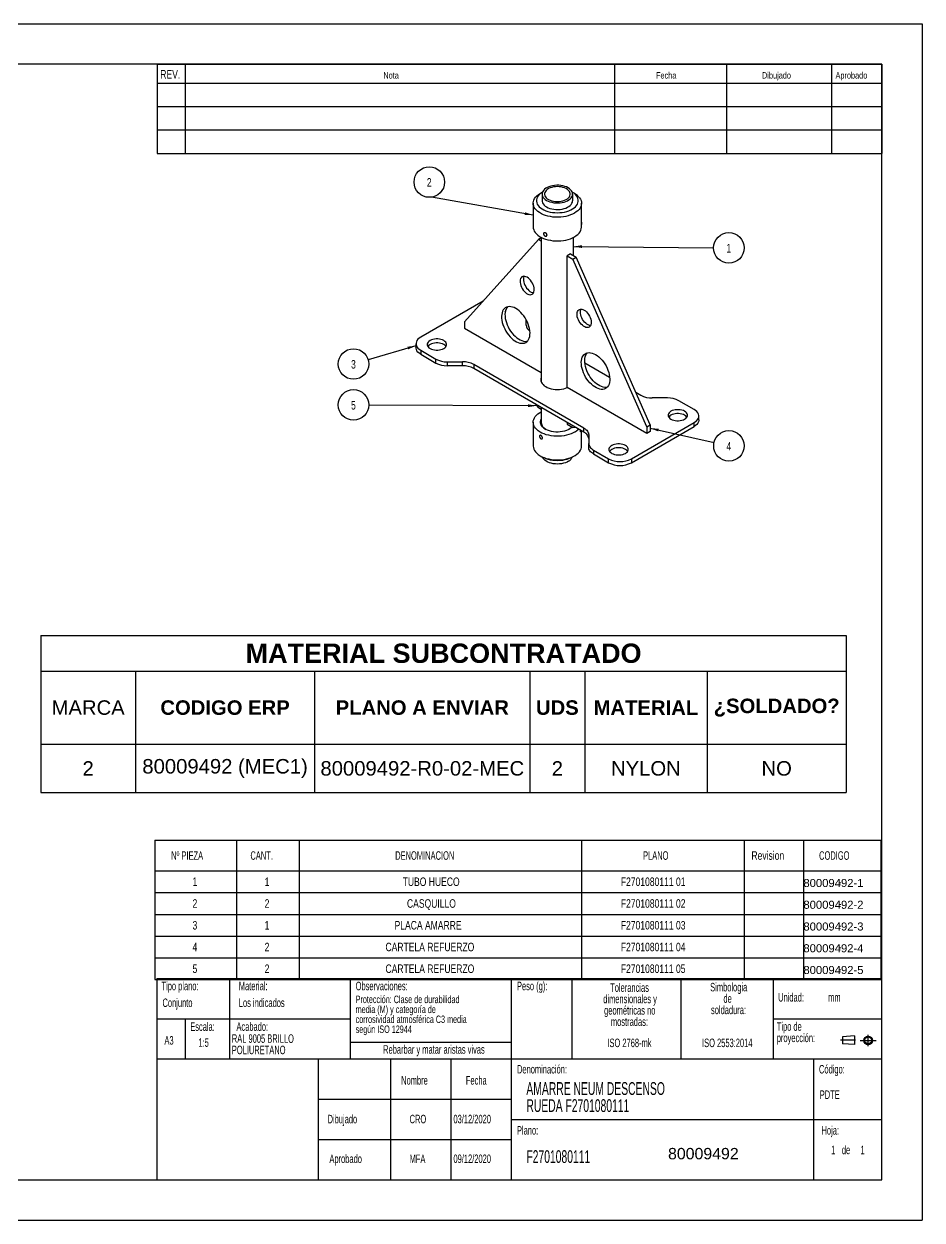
# Model space of a CAD drawing. Extents: x 0 to 420, y 0 to 297.
# Drawn here: x 197 to 420, y 0 to 297 of the extents above; entities that cross this region are included whole.
import ezdxf

# ---------------------------------------------------------------- set-up
doc = ezdxf.new("R2010")
doc.units = 0
doc.linetypes.add('SLD-CENTRADA-TRAZOS-LARGOS', pattern=[19.05, 15.24, -1.27, 1.27, -1.27])
doc.linetypes.add('SLD-CONTINUA', pattern=[0])
doc.layers.get('0').update_dxf_attribs({"linetype": 'CONTINUOUS'})
doc.layers.add('FORMATO', color=7, linetype='SLD-CONTINUA')
doc.layers.add('SLD-0', color=179, linetype='SLD-CONTINUA')
doc.styles.add('SLDTEXTSTYLE0', font='TXT', dxfattribs={"width": 0.605})
doc.styles.add('SLDTEXTSTYLE1', font='TXT', dxfattribs={"width": 0.75})
doc.styles.get("Standard").update_dxf_attribs({"font": 'arial.ttf'})
doc.dimstyles.new('SLDDIMSTYLE1', dxfattribs={"dimtxt": 0.18, "dimasz": 2.116667, "dimexe": 0, "dimexo": 0.0625, "dimgap": 0, "dimtad": 0, "dimtih": 1, "dimtoh": 1, "dimdec": 0, "dimrnd": 1e-09, "dimzin": 0, "dimdsep": 46, "dimtxsty": 'Standard', "dimsah": 1, "dimcen": 0.09, "dimadec": 0, "dimazin": 0, "dimtfac": 2.116667, "dimtdec": 0, "dimtofl": 0, "dimtmove": 0, "dimatfit": 3, "dimfxl": 1, "dimtolj": 1, "dimtzin": 0, "dimarcsym": 0})

# ---------------------------------------------------------------- blocks, each defined once
blk = doc.blocks.new('BLOQUE3')
at = {"color": 7, "linetype": 'SLD-CENTRADA-TRAZOS-LARGOS'}
for p, q in [((400.52, 128.85), (400.52, 131.19)), ((397.92, 130.06), (394.8, 130.06)), ((398.88, 130.02), (402.16, 130.02))]:
    blk.add_line(p, q, dxfattribs=at)
at = {"color": 7, "linetype": 'SLD-CONTINUA'}
for p, q in [((397.68, 130.95), (395.23, 130.77)), ((395.23, 130.77), (395.23, 129.34)), ((397.68, 129.16), (395.23, 129.34)), ((397.68, 130.95), (397.68, 129.16))]:
    blk.add_line(p, q, dxfattribs=at)
for radius in [0.892, 0.713]:
    blk.add_circle((400.52, 130.02), radius, dxfattribs=at)
blk = doc.blocks.new('SW_NOTE_0')
at = {"layer": 'SLD-0', "color": 0, "attachment_point": 2, "style": 'SLDTEXTSTYLE0'}
for s, insert, char_height in [('dimensionales y', (7.54, -0.09), 2.1167), ('Tolerancias', (7.41, 2.73), 2.1167), ('geométricas no', (7.46, -2.92), 2.1167), ('mostradas:', (7.38, -5.74), 2.117)]:
    blk.add_mtext(s, dxfattribs=dict(at, insert=insert, char_height=char_height))
blk = doc.blocks.new('SW_NOTE_0_1')
at = {"layer": 'SLD-0', "color": 0, "attachment_point": 1, "style": 'SLDTEXTSTYLE0'}
for s, insert, char_height in [('Tipo de', (0, 2.73), 2.117), ('proyección:', (0, -0.09), 2.1167)]:
    blk.add_mtext(s, dxfattribs=dict(at, insert=insert, char_height=char_height))
blk = doc.blocks.new('SW_NOTE_0_2')
at = {"layer": 'SLD-0', "color": 0, "char_height": 2.117, "attachment_point": 2, "style": 'SLDTEXTSTYLE0'}
for s, insert in [('Simbologia', (7.11, 2.73)), ('de', (6.84, -0.09)), ('soldadura:', (7.06, -2.92))]:
    blk.add_mtext(s, dxfattribs=dict(at, insert=insert))
blk = doc.blocks.new('SW_NOTE_0_4')
at = {"layer": 'SLD-0', "color": 0, "char_height": 2.1167, "attachment_point": 1, "style": 'SLDTEXTSTYLE0'}
for s, insert in [('RAL 9005 BRILLO', (0, 2.73)), ('POLIURETANO', (0, -0.09))]:
    blk.add_mtext(s, dxfattribs=dict(at, insert=insert))
blk = doc.blocks.new('SW_NOTE_0_5')
at = {"layer": 'SLD-0', "color": 0, "char_height": 1.8521, "attachment_point": 1, "style": 'SLDTEXTSTYLE0'}
for s, insert in [('media (M) y categoría de', (0, -0.08)), ('Protección: Clase de durabilidad', (0, 2.39)), ('corrosividad atmosférica C3 media', (0, -2.55)), ('según ISO 12944', (0, -5.02))]:
    blk.add_mtext(s, dxfattribs=dict(at, insert=insert))
blk = doc.blocks.new('SW_NOTE_0_6')
at = {"layer": 'SLD-0', "color": 0, "char_height": 3.175, "attachment_point": 1, "style": 'SLDTEXTSTYLE0'}
for s, insert in [('AMARRE NEUM DESCENSO', (0, 4.09)), ('RUEDA F2701080111', (0, -0.14))]:
    blk.add_mtext(s, dxfattribs=dict(at, insert=insert))
blk = doc.blocks.new('SW_TABLEANNOTATION_0')
at = {"layer": 'FORMATO', "color": 0}
for p, q in [((0, 0), (0, -7.62)), ((0, 0), (20.25, 0)), ((20.25, 0), (20.25, -7.62)), ((20.25, 0), (35.8, 0)), ((35.8, 0), (35.8, -7.62)), ((35.8, 0), (105.96, 0)), ((105.96, 0), (105.96, -7.62)), ((105.96, 0), (146.35, 0)), ((146.35, 0), (146.35, -7.62)), ((146.35, 0), (161.04, 0)), ((161.04, 0), (161.04, -7.62)), ((161.04, 0), (180.27, 0)), ((180.27, 0), (180.27, -7.62)), ((0, -7.62), (20.25, -7.62)), ((0, -7.62), (0, -13.02)), ((20.25, -7.62), (35.8, -7.62)), ((20.25, -7.62), (20.25, -13.02)), ((35.8, -7.62), (105.96, -7.62)), ((35.8, -7.62), (35.8, -13.02)), ((105.96, -7.62), (146.35, -7.62)), ((105.96, -7.62), (105.96, -13.02)), ((146.35, -7.62), (161.04, -7.62)), ((146.35, -7.62), (146.35, -13.02)), ((161.04, -7.62), (180.27, -7.62)), ((161.04, -7.62), (161.04, -13.02)), ((180.27, -7.62), (180.27, -13.02)), ((0, -13.02), (0, -18.42)), ((0, -13.02), (20.25, -13.02)), ((20.25, -13.02), (20.25, -18.42)), ((20.25, -13.02), (35.8, -13.02)), ((35.8, -13.02), (35.8, -18.42)), ((35.8, -13.02), (105.96, -13.02)), ((105.96, -13.02), (105.96, -18.42)), ((105.96, -13.02), (146.35, -13.02)), ((146.35, -13.02), (146.35, -18.42)), ((146.35, -13.02), (161.04, -13.02)), ((161.04, -13.02), (161.04, -18.42)), ((161.04, -13.02), (180.27, -13.02)), ((180.27, -13.02), (180.27, -18.42)), ((0, -18.42), (0, -23.82)), ((0, -18.42), (20.25, -18.42)), ((20.25, -18.42), (20.25, -23.82)), ((20.25, -18.42), (35.8, -18.42)), ((35.8, -18.42), (35.8, -23.82)), ((35.8, -18.42), (105.96, -18.42)), ((105.96, -18.42), (105.96, -23.82)), ((105.96, -18.42), (146.35, -18.42)), ((146.35, -18.42), (146.35, -23.82)), ((146.35, -18.42), (161.04, -18.42)), ((161.04, -18.42), (161.04, -23.82)), ((161.04, -18.42), (180.27, -18.42)), ((180.27, -18.42), (180.27, -23.82)), ((0, -23.82), (0, -29.22)), ((0, -23.82), (20.25, -23.82)), ((20.25, -23.82), (20.25, -29.22)), ((20.25, -23.82), (35.8, -23.82)), ((35.8, -23.82), (35.8, -29.22)), ((35.8, -23.82), (105.96, -23.82)), ((105.96, -23.82), (105.96, -29.22)), ((105.96, -23.82), (146.35, -23.82)), ((146.35, -23.82), (146.35, -29.22)), ((146.35, -23.82), (161.04, -23.82)), ((161.04, -23.82), (161.04, -29.22)), ((161.04, -23.82), (180.27, -23.82)), ((180.27, -23.82), (180.27, -29.22)), ((0, -29.22), (0, -34.62)), ((0, -29.22), (20.25, -29.22)), ((20.25, -29.22), (20.25, -34.62)), ((20.25, -29.22), (35.8, -29.22)), ((35.8, -29.22), (35.8, -34.62)), ((35.8, -29.22), (105.96, -29.22)), ((105.96, -29.22), (105.96, -34.62)), ((105.96, -29.22), (146.35, -29.22)), ((146.35, -29.22), (146.35, -34.62)), ((146.35, -29.22), (161.04, -29.22)), ((161.04, -29.22), (161.04, -34.62)), ((161.04, -29.22), (180.27, -29.22)), ((180.27, -29.22), (180.27, -34.62)), ((0, -34.62), (20.25, -34.62)), ((20.25, -34.62), (35.8, -34.62)), ((35.8, -34.62), (105.96, -34.62)), ((105.96, -34.62), (146.35, -34.62)), ((146.35, -34.62), (161.04, -34.62)), ((161.04, -34.62), (180.27, -34.62))]:
    blk.add_line(p, q, dxfattribs=at)
at = {"layer": 'FORMATO', "color": 0, "attachment_point": 1}
for s, insert, char_height, style in [('Nº PIEZA', (4.05, -2.74), 2.117, 'SLDTEXTSTYLE0'), ('CANT.', (23.72, -2.74), 2.117, 'SLDTEXTSTYLE0'), ('DENOMINACION', (59.67, -2.74), 2.1167, 'SLDTEXTSTYLE0'), ('PLANO', (121.22, -2.74), 2.117, 'SLDTEXTSTYLE0'), ('Revision', (148.13, -2.74), 2.117, 'SLDTEXTSTYLE1'), ('CODIGO', (164.93, -2.74), 2.117, 'SLDTEXTSTYLE0'), ('1', (9.34, -9.25), 2.12, 'SLDTEXTSTYLE1'), ('1', (27.25, -9.25), 2.12, 'SLDTEXTSTYLE1'), ('TUBO HUECO', (61.52, -9.25), 2.117, 'SLDTEXTSTYLE1'), ('F2701080111 01', (115.7, -9.25), 2.1167, 'SLDTEXTSTYLE1'), ('-', (169.8, -9.25), 2.12, 'SLDTEXTSTYLE1'), ('2', (9.34, -14.65), 2.12, 'SLDTEXTSTYLE1'), ('2', (27.25, -14.65), 2.12, 'SLDTEXTSTYLE1'), ('CASQUILLO', (62.59, -14.65), 2.117, 'SLDTEXTSTYLE1'), ('F2701080111 02', (115.7, -14.65), 2.1167, 'SLDTEXTSTYLE1'), ('-', (169.8, -14.65), 2.12, 'SLDTEXTSTYLE1'), ('3', (9.34, -20.05), 2.12, 'SLDTEXTSTYLE1'), ('1', (27.25, -20.05), 2.12, 'SLDTEXTSTYLE1'), ('PLACA AMARRE', (59.52, -20.05), 2.1167, 'SLDTEXTSTYLE1'), ('F2701080111 03', (115.7, -20.05), 2.1167, 'SLDTEXTSTYLE1'), ('-', (169.8, -20.05), 2.12, 'SLDTEXTSTYLE1'), ('4', (9.34, -25.45), 2.12, 'SLDTEXTSTYLE1'), ('2', (27.25, -25.45), 2.12, 'SLDTEXTSTYLE1'), ('CARTELA REFUERZO', (57.26, -25.45), 2.1167, 'SLDTEXTSTYLE1'), ('F2701080111 04', (115.7, -25.45), 2.1167, 'SLDTEXTSTYLE1'), ('-', (169.8, -25.45), 2.12, 'SLDTEXTSTYLE1'), ('5', (9.34, -30.85), 2.12, 'SLDTEXTSTYLE1'), ('2', (27.25, -30.85), 2.12, 'SLDTEXTSTYLE1'), ('CARTELA REFUERZO', (57.26, -30.85), 2.1167, 'SLDTEXTSTYLE1'), ('F2701080111 05', (115.7, -30.85), 2.1167, 'SLDTEXTSTYLE1'), ('-', (169.8, -30.85), 2.12, 'SLDTEXTSTYLE1')]:
    blk.add_mtext(s, dxfattribs=dict(at, insert=insert, char_height=char_height, style=style))
blk = doc.blocks.new('SW_NOTE_0_7')
at = {"layer": 'FORMATO', "color": 0}
blk.add_circle((-0.57, 3.75), 3.79, dxfattribs=at)
at = {"layer": 'FORMATO', "color": 0, "insert": (-0.59, 4.73), "char_height": 2.12, "attachment_point": 2, "style": 'SLDTEXTSTYLE1'}
blk.add_mtext('2', dxfattribs=at)
blk = doc.blocks.new('SW_NOTE_0_8')
at = {"layer": 'FORMATO', "color": 0}
blk.add_circle((3.79, -0.03), 3.79, dxfattribs=at)
at = {"layer": 'FORMATO', "color": 0, "insert": (3.77, 0.95), "char_height": 2.12, "attachment_point": 2, "style": 'SLDTEXTSTYLE1'}
blk.add_mtext('1', dxfattribs=at)
blk = doc.blocks.new('SW_NOTE_0_9')
at = {"layer": 'FORMATO', "color": 0}
blk.add_circle((3.7, -0.83), 3.79, dxfattribs=at)
at = {"layer": 'FORMATO', "color": 0, "insert": (3.68, 0.15), "char_height": 2.12, "attachment_point": 2, "style": 'SLDTEXTSTYLE1'}
blk.add_mtext('4', dxfattribs=at)
blk = doc.blocks.new('SW_NOTE_0_10')
at = {"layer": 'FORMATO', "color": 0}
blk.add_circle((-3.79, 0.02), 3.79, dxfattribs=at)
at = {"layer": 'FORMATO', "color": 0, "insert": (-3.81, 1), "char_height": 2.12, "attachment_point": 2, "style": 'SLDTEXTSTYLE1'}
blk.add_mtext('5', dxfattribs=at)
blk = doc.blocks.new('SW_NOTE_0_11')
at = {"layer": 'FORMATO', "color": 0}
blk.add_circle((-3.64, -1.07), 3.79, dxfattribs=at)
at = {"layer": 'FORMATO', "color": 0, "insert": (-3.66, -0.09), "char_height": 2.12, "attachment_point": 2, "style": 'SLDTEXTSTYLE1'}
blk.add_mtext('3', dxfattribs=at)
blk = doc.blocks.new('*T42')
at = {"color": 0, "linetype": 'ByBlock', "lineweight": -2, "transparency": 16777216}
for p, q in [((0, 0), (200.01, 0)), ((0, 0), (0, -38.98)), ((200.01, 0), (200.01, -38.98)), ((0, -8.8), (200.01, -8.8)), ((23.5, -8.8), (23.5, -38.98)), ((67.99, -8.8), (67.99, -38.98)), ((121.47, -8.8), (121.47, -38.98)), ((135.05, -8.8), (135.05, -38.98)), ((165.45, -8.8), (165.45, -38.98)), ((0, -26.98), (200.01, -26.98)), ((0, -38.98), (200.01, -38.98))]:
    blk.add_line(p, q, dxfattribs=at)
at = {"color": 0, "transparency": 16777216, "attachment_point": 5}
for s, insert, char_height, width in [('{\\fArial|b1|i0|c0|p34;MATERIAL SUBCONTRATADO}', (100.01, -4.4), 4.8, 197.6112), ('MARCA', (11.75, -17.89), 3.6, 21.102), ('{\\fArial|b1|i0|c0|p34;CODIGO ERP}', (45.75, -17.89), 3.6, 42.0924), ('{\\fArial|b1|i0|c0|p34;PLANO A ENVIAR}', (94.73, -17.89), 3.6, 51.0757), ('{\\fArial|b1|i0|c0|p34;UDS}', (128.26, -17.89), 3.6, 11.1776), ('{\\fArial|b1|i0|c0|p34;MATERIAL}', (150.25, -17.89), 3.6, 28.0029), ('{\\fArial|b1|i0|c0|p34;¿SOLDADO?}', (182.73, -17.89), 3.6, 32.1606), ('2', (11.75, -32.98), 3.6, 21.102), ('80009492 (MEC1)', (45.75, -32.98), 3.6, 42.0924), ('80009492-R0-02-MEC', (94.73, -32.98), 3.6, 51.0757), ('2', (128.26, -32.98), 3.6, 11.1776), ('NYLON', (150.25, -32.98), 3.6, 28.0029), ('NO', (182.73, -32.98), 3.6, 32.1606)]:
    blk.add_mtext(s, dxfattribs=dict(at, insert=insert, char_height=char_height, width=width))

msp = doc.modelspace()

# ---------------------------------------------------------------- linework, layer by layer
at = {"color": 7, "linetype": 'SLD-CONTINUA'}
for p, q in [((0, 297), (420, 297)), ((420, 297), (420, 0)), ((410, 287), (20, 287)), ((410, 10), (410, 287)), ((323.433, 252.465), (323.433, 246.586)), ((325.721, 255.221), (325.189, 254.914)), ((325.633, 254.751), (325.633, 253.118)), ((333.676, 254.914), (333.145, 255.221)), ((333.233, 253.118), (333.233, 254.751)), ((335.433, 248.137), (335.433, 252.465)), ((335.433, 246.586), (335.433, 247.322)), ((325.433, 243.868), (324.766, 243.483)), ((325.433, 244.004), (325.433, 208.097)), ((333.433, 239.459), (333.433, 244.004)), ((306.381, 223.068), (324.766, 243.483)), ((325.433, 243.098), (324.766, 243.483)), ((332.685, 239.891), (331.837, 239.401)), ((331.837, 206.739), (331.837, 239.401)), ((331.837, 239.401), (333.251, 238.584)), ((332.685, 239.891), (334.1, 239.074)), ((333.251, 238.584), (334.1, 239.074)), ((351.636, 196.943), (333.251, 238.584)), ((352.484, 197.432), (334.1, 239.074)), ((310.974, 228.168), (295.492, 219.23)), ((306.381, 223.068), (306.381, 221.434)), ((321.655, 222.228), (321.655, 223.616)), ((306.381, 221.434), (325.433, 210.436)), ((294.32, 217.597), (294.32, 216.618)), ((295.492, 215.965), (299.27, 213.783)), ((295.492, 215.965), (295.492, 214.985)), ((295.492, 214.985), (299.27, 212.804)), ((299.27, 212.804), (299.27, 213.783)), ((302.098, 213.107), (305.856, 213.107)), ((302.098, 213.107), (302.098, 212.127)), ((305.856, 212.127), (302.098, 212.127)), ((305.856, 212.127), (305.856, 213.107)), ((336.039, 196.639), (308.684, 212.431)), ((308.684, 212.431), (308.684, 211.451)), ((336.039, 195.659), (308.684, 211.451)), ((336.247, 212.847), (342.418, 209.285)), ((325.433, 208.157), (325.422, 208.127)), ((351.636, 195.309), (331.837, 206.739)), ((348.905, 205.54), (350.182, 204.803)), ((323.809, 202.72), (324.766, 201.676)), ((356.767, 204.127), (353.01, 204.127)), ((363.374, 201.269), (359.596, 203.45)), ((325.433, 201.291), (324.766, 201.676)), ((325.433, 201.782), (325.433, 197.92)), ((364.545, 198.657), (364.545, 199.636)), ((323.433, 198.084), (323.433, 192.204)), ((331.837, 198.085), (331.837, 197.594)), ((331.837, 197.594), (333.251, 196.777)), ((332.331, 196.328), (332.367, 196.351)), ((334.208, 196.716), (333.251, 196.777)), ((336.039, 195.659), (336.039, 196.639)), ((347.818, 189.023), (363.374, 198.004)), ((347.818, 188.043), (363.374, 197.024)), ((351.636, 196.943), (352.484, 197.432)), ((351.636, 196.943), (351.636, 195.309)), ((352.484, 197.432), (352.484, 195.799)), ((363.374, 197.024), (363.374, 198.004)), ((335.433, 192.204), (335.433, 196.009)), ((337.211, 195.006), (337.211, 192.837)), ((352.484, 195.799), (351.636, 195.309)), ((337.211, 191.857), (337.211, 192.837)), ((338.383, 191.204), (342.161, 189.023)), ((338.383, 191.204), (338.383, 190.224)), ((338.383, 190.224), (342.161, 188.043)), ((325.189, 189.756), (325.755, 189.429)), ((333.11, 189.429), (333.676, 189.756)), ((342.161, 188.043), (342.161, 189.023)), ((347.818, 189.023), (347.818, 188.043)), ((230, 60), (410, 60)), ((230, 60), (230, 10)), ((20, 10), (410, 10)), ((7.531, 0), (420, 0))]:
    msp.add_line(p, q, dxfattribs=at)
at = {"color": 7, "linetype": 'SLD-CONTINUA', "flags": 128}
for points in [[(332.729, 255.843), (332.441, 256.092), (332.097, 256.316), (331.703, 256.511), (331.267, 256.673), (330.796, 256.799), (330.301, 256.887), (329.789, 256.935), (329.27, 256.943), (328.755, 256.91), (328.252, 256.837), (327.771, 256.724), (327.321, 256.575), (326.911, 256.392), (326.547, 256.179), (326.237, 255.939), (325.987, 255.676), (325.801, 255.397), (325.683, 255.105), (325.634, 254.807), (325.656, 254.508), (325.749, 254.214), (325.91, 253.929), (326.137, 253.66), (326.425, 253.411), (326.769, 253.187), (327.163, 252.992), (327.599, 252.83), (328.069, 252.704), (328.565, 252.616), (329.077, 252.567), (329.595, 252.56), (330.111, 252.593), (330.614, 252.666), (331.094, 252.779), (331.544, 252.928), (331.955, 253.111), (332.318, 253.324), (332.628, 253.564), (332.878, 253.826), (333.065, 254.106), (333.183, 254.397), (333.232, 254.695), (333.209, 254.995), (333.117, 255.289), (332.956, 255.574), (332.729, 255.843)], [(332.208, 255.671), (331.94, 255.899), (331.616, 256.102), (331.243, 256.275), (330.829, 256.414), (330.384, 256.515), (329.918, 256.577), (329.442, 256.599), (328.965, 256.579), (328.498, 256.518), (328.052, 256.418), (327.637, 256.281), (327.263, 256.109), (326.936, 255.907), (326.666, 255.679), (326.457, 255.431), (326.315, 255.167), (326.242, 254.895), (326.241, 254.618), (326.311, 254.345), (326.451, 254.081), (326.657, 253.832), (326.925, 253.604), (327.25, 253.401), (327.623, 253.228), (328.036, 253.089), (328.481, 252.988), (328.947, 252.926), (329.424, 252.904), (329.901, 252.924), (330.368, 252.985), (330.813, 253.085), (331.228, 253.222), (331.603, 253.394), (331.929, 253.596), (332.2, 253.823), (332.408, 254.072), (332.551, 254.335), (332.623, 254.608), (332.624, 254.884), (332.555, 255.158), (332.415, 255.422), (332.208, 255.671)], [(334.637, 254.189), (334.929, 253.854), (335.157, 253.503), (335.318, 253.139), (335.41, 252.768), (335.431, 252.393), (335.383, 252.019), (335.264, 251.65), (335.078, 251.291), (334.825, 250.946), (334.508, 250.618), (334.133, 250.312), (333.702, 250.031), (333.221, 249.779), (332.696, 249.558), (332.132, 249.372), (331.537, 249.221), (330.917, 249.109), (330.28, 249.036), (329.633, 249.003), (328.983, 249.011), (328.339, 249.059), (327.708, 249.148), (327.097, 249.275), (326.513, 249.439), (325.963, 249.639), (325.454, 249.872), (324.992, 250.136), (324.582, 250.427), (324.228, 250.742), (323.936, 251.076), (323.708, 251.428), (323.548, 251.791), (323.456, 252.162), (323.434, 252.537), (323.483, 252.911), (323.601, 253.28), (323.788, 253.639), (324.041, 253.985), (324.357, 254.312), (324.733, 254.618), (325.164, 254.899), (325.189, 254.914)], [(325.721, 255.221), (325.66, 255.184), (325.27, 254.918), (324.937, 254.626), (324.664, 254.315), (324.455, 253.987), (324.314, 253.648), (324.242, 253.301), (324.241, 252.952), (324.309, 252.605), (324.447, 252.265), (324.652, 251.937), (324.922, 251.625), (325.253, 251.332), (325.641, 251.064), (326.079, 250.824), (326.563, 250.615), (327.086, 250.439), (327.641, 250.3), (328.22, 250.199), (328.815, 250.138), (329.419, 250.116), (330.022, 250.136), (330.618, 250.195), (331.198, 250.295), (331.754, 250.432), (332.278, 250.606), (332.764, 250.813), (333.205, 251.052), (333.595, 251.319), (333.929, 251.61), (334.202, 251.922), (334.41, 252.25), (334.551, 252.589), (334.623, 252.936), (334.625, 253.285), (334.556, 253.632), (334.418, 253.971), (334.213, 254.3), (333.943, 254.612), (333.943, 254.612)], [(325.633, 253.118), (325.656, 252.875), (325.749, 252.581), (325.91, 252.296), (326.137, 252.027), (326.425, 251.778), (326.769, 251.554), (327.163, 251.359), (327.599, 251.197), (328.069, 251.071), (328.565, 250.983), (329.077, 250.934), (329.595, 250.927), (330.111, 250.96), (330.614, 251.033), (331.094, 251.146), (331.544, 251.294), (331.955, 251.477), (332.318, 251.691), (332.628, 251.931), (332.878, 252.193), (333.065, 252.473), (333.183, 252.764), (333.232, 253.062), (333.233, 253.118)], [(323.433, 246.586), (323.456, 246.283), (323.548, 245.912), (323.708, 245.549), (323.936, 245.197), (324.228, 244.862), (324.582, 244.548), (324.992, 244.257), (325.454, 243.993), (325.963, 243.76), (326.513, 243.56), (327.097, 243.396), (327.708, 243.269), (328.339, 243.18), (328.983, 243.132), (329.633, 243.124), (330.28, 243.157), (330.917, 243.23), (331.537, 243.342), (332.132, 243.493), (332.696, 243.679), (333.221, 243.9), (333.702, 244.152), (334.133, 244.433), (334.508, 244.739), (334.825, 245.067), (335.078, 245.412), (335.264, 245.771), (335.383, 246.14), (335.431, 246.514), (335.433, 246.586)], [(321.937, 234.092), (321.639, 234.235), (321.349, 234.316), (321.075, 234.331), (320.827, 234.28), (320.61, 234.166), (320.432, 233.99), (320.297, 233.759), (320.209, 233.479), (320.171, 233.157), (320.184, 232.804), (320.247, 232.429), (320.359, 232.043), (320.516, 231.658), (320.714, 231.283), (320.948, 230.931), (321.209, 230.611), (321.492, 230.333), (321.788, 230.104), (322.087, 229.93), (322.383, 229.818), (322.666, 229.77), (322.927, 229.788), (323.161, 229.871), (323.359, 230.017), (323.516, 230.221), (323.628, 230.477), (323.691, 230.779), (323.704, 231.118), (323.666, 231.483), (323.578, 231.865), (323.443, 232.252), (323.264, 232.634), (323.048, 232.998), (322.8, 233.335), (322.526, 233.636), (322.236, 233.891), (321.937, 234.092)], [(321.186, 234.333), (321.146, 234.249), (321.058, 233.969), (321.02, 233.647), (321.033, 233.294), (321.096, 232.919), (321.208, 232.533), (321.365, 232.147), (321.563, 231.773), (321.796, 231.421), (322.058, 231.101), (322.341, 230.822), (322.636, 230.593), (322.936, 230.42), (323.231, 230.308), (323.514, 230.26), (323.537, 230.259)], [(319.109, 226.335), (318.691, 226.548), (318.279, 226.7), (317.878, 226.79), (317.495, 226.816), (317.134, 226.779), (316.801, 226.677), (316.5, 226.514), (316.236, 226.291), (316.013, 226.011), (315.833, 225.678), (315.699, 225.297), (315.612, 224.874), (315.575, 224.413), (315.587, 223.923), (315.649, 223.409), (315.76, 222.878), (315.917, 222.339), (316.119, 221.799), (316.364, 221.265), (316.646, 220.745), (316.964, 220.246), (317.311, 219.775), (317.684, 219.339), (318.076, 218.944), (318.484, 218.595), (318.9, 218.298), (319.318, 218.056), (319.734, 217.873), (320.142, 217.751), (320.534, 217.693), (320.907, 217.699), (321.254, 217.769), (321.572, 217.901), (321.854, 218.095), (322.099, 218.347), (322.301, 218.654), (322.458, 219.011), (322.569, 219.414), (322.631, 219.857), (322.643, 220.333), (322.606, 220.836), (322.52, 221.36), (322.385, 221.895), (322.205, 222.436), (321.982, 222.974), (321.718, 223.502), (321.417, 224.013), (321.084, 224.498), (320.723, 224.952), (320.34, 225.369), (319.939, 225.741), (319.527, 226.065), (319.109, 226.335)], [(317.07, 226.765), (316.861, 226.501), (316.681, 226.168), (316.547, 225.787), (316.461, 225.364), (316.424, 224.903), (316.436, 224.413), (316.498, 223.898), (316.608, 223.368), (316.766, 222.829), (316.968, 222.289), (317.212, 221.755), (317.495, 221.234), (317.812, 220.735), (318.16, 220.265), (318.532, 219.829), (318.925, 219.433), (319.332, 219.085), (319.748, 218.787), (320.167, 218.546), (320.583, 218.363), (320.99, 218.241), (321.383, 218.183), (321.755, 218.189), (321.997, 218.23)], [(336.08, 225.928), (336.378, 225.726), (336.669, 225.472), (336.942, 225.171), (337.19, 224.834), (337.407, 224.47), (337.585, 224.088), (337.72, 223.701), (337.808, 223.319), (337.846, 222.954), (337.833, 222.615), (337.77, 222.313), (337.658, 222.057), (337.501, 221.853), (337.303, 221.707), (337.07, 221.624), (336.808, 221.606), (336.525, 221.654), (336.23, 221.766), (335.93, 221.939), (335.634, 222.169), (335.351, 222.447), (335.09, 222.767), (334.856, 223.119), (334.658, 223.494), (334.501, 223.879), (334.389, 224.265), (334.326, 224.64), (334.313, 224.993), (334.352, 225.315), (334.439, 225.595), (334.574, 225.826), (334.753, 226.002), (334.969, 226.116), (335.217, 226.167), (335.491, 226.152), (335.781, 226.071), (336.08, 225.928)], [(337.68, 222.095), (337.656, 222.096), (337.374, 222.144), (337.078, 222.256), (336.778, 222.429), (336.483, 222.658), (336.2, 222.937), (335.938, 223.257), (335.705, 223.609), (335.507, 223.983), (335.35, 224.369), (335.238, 224.755), (335.175, 225.13), (335.162, 225.483), (335.2, 225.804), (335.288, 226.085), (335.328, 226.168)], [(295.492, 219.23), (295.118, 218.981), (294.809, 218.704), (294.572, 218.404), (294.412, 218.088), (294.33, 217.762), (294.33, 217.433), (294.412, 217.107), (294.572, 216.79), (294.809, 216.491), (295.118, 216.214), (295.492, 215.965)], [(301.219, 216.414), (301.488, 216.599), (301.697, 216.808), (301.84, 217.035), (301.913, 217.273), (301.913, 217.514), (301.84, 217.752), (301.697, 217.979), (301.488, 218.188), (301.219, 218.373), (300.899, 218.528), (300.536, 218.649), (300.143, 218.732), (299.731, 218.773), (299.313, 218.773), (298.901, 218.732), (298.508, 218.649), (298.146, 218.528), (297.825, 218.373), (297.556, 218.188), (297.347, 217.979), (297.204, 217.752), (297.131, 217.514), (297.131, 217.273), (297.204, 217.035), (297.347, 216.808), (297.556, 216.599), (297.825, 216.414), (298.146, 216.258), (298.508, 216.138), (298.901, 216.055), (299.313, 216.013), (299.731, 216.013), (300.143, 216.055), (300.536, 216.138), (300.899, 216.258), (301.219, 216.414)], [(301.767, 216.903), (301.697, 216.999), (301.488, 217.208), (301.219, 217.393), (300.899, 217.548), (300.536, 217.669), (300.143, 217.752), (299.731, 217.794), (299.313, 217.794), (298.901, 217.752), (298.508, 217.669), (298.146, 217.548), (297.825, 217.393), (297.556, 217.208), (297.347, 216.999), (297.277, 216.903)], [(295.492, 214.985), (295.118, 215.234), (294.809, 215.511), (294.572, 215.811), (294.412, 216.127), (294.33, 216.453), (294.32, 216.618)], [(338.908, 214.905), (339.326, 214.635), (339.738, 214.312), (340.139, 213.939), (340.522, 213.523), (340.883, 213.069), (341.216, 212.583), (341.517, 212.072), (341.781, 211.544), (342.004, 211.006), (342.184, 210.466), (342.319, 209.93), (342.405, 209.407), (342.442, 208.903), (342.43, 208.427), (342.368, 207.984), (342.257, 207.581), (342.1, 207.224), (341.898, 206.917), (341.653, 206.665), (341.371, 206.471), (341.053, 206.339), (340.706, 206.269), (340.333, 206.263), (339.941, 206.322), (339.533, 206.443), (339.117, 206.626), (338.699, 206.868), (338.283, 207.165), (337.875, 207.514), (337.483, 207.909), (337.11, 208.345), (336.763, 208.816), (336.445, 209.315), (336.163, 209.835), (335.918, 210.369), (335.716, 210.909), (335.559, 211.448), (335.448, 211.979), (335.386, 212.493), (335.374, 212.984), (335.411, 213.444), (335.498, 213.868), (335.632, 214.248), (335.812, 214.581), (336.035, 214.861), (336.299, 215.084), (336.6, 215.248), (336.933, 215.349), (337.294, 215.387), (337.677, 215.36), (338.078, 215.27), (338.49, 215.118), (338.908, 214.905)], [(341.796, 206.8), (341.554, 206.759), (341.182, 206.753), (340.789, 206.812), (340.382, 206.933), (339.966, 207.116), (339.547, 207.358), (339.131, 207.655), (338.724, 208.004), (338.331, 208.399), (337.959, 208.835), (337.611, 209.306), (337.294, 209.805), (337.011, 210.325), (336.767, 210.859), (336.565, 211.399), (336.407, 211.938), (336.297, 212.469), (336.235, 212.983), (336.223, 213.473), (336.26, 213.934), (336.346, 214.357), (336.48, 214.738), (336.66, 215.071), (336.869, 215.335)], [(325.433, 209.136), (325.368, 208.926), (325.333, 208.617), (325.368, 208.308), (325.473, 208.004), (325.645, 207.711), (325.882, 207.433), (326.18, 207.176), (326.534, 206.943), (326.937, 206.739), (327.383, 206.567), (327.864, 206.43), (328.372, 206.331), (328.898, 206.27), (329.433, 206.25), (329.968, 206.27), (330.494, 206.331), (331.002, 206.43), (331.483, 206.567), (331.876, 206.716)], [(333.834, 195.729), (333.367, 195.468), (332.854, 195.238), (332.301, 195.041), (331.715, 194.88), (331.101, 194.756), (330.468, 194.672), (329.823, 194.627), (329.174, 194.623), (328.527, 194.659), (327.891, 194.736), (327.273, 194.852), (326.681, 195.006), (326.12, 195.195), (325.599, 195.419), (325.122, 195.674), (324.696, 195.957), (324.326, 196.265), (324.015, 196.595), (323.768, 196.942), (323.588, 197.302), (323.475, 197.671), (323.433, 198.045), (323.461, 198.42), (323.559, 198.791), (323.726, 199.153), (323.96, 199.503), (324.258, 199.837), (324.617, 200.149), (325.032, 200.438), (325.433, 200.665)], [(361.04, 198.861), (361.309, 199.046), (361.519, 199.255), (361.662, 199.482), (361.734, 199.72), (361.734, 199.961), (361.662, 200.199), (361.519, 200.426), (361.309, 200.635), (361.04, 200.82), (360.72, 200.975), (360.358, 201.096), (359.965, 201.179), (359.553, 201.221), (359.134, 201.221), (358.722, 201.179), (358.329, 201.096), (357.967, 200.975), (357.646, 200.82), (357.377, 200.635), (357.168, 200.426), (357.025, 200.199), (356.953, 199.961), (356.953, 199.72), (357.025, 199.482), (357.168, 199.255), (357.377, 199.046), (357.646, 198.861), (357.967, 198.706), (358.329, 198.585), (358.722, 198.502), (359.134, 198.46), (359.553, 198.46), (359.965, 198.502), (360.358, 198.585), (360.72, 198.706), (361.04, 198.861)], [(361.588, 199.351), (361.519, 199.446), (361.309, 199.655), (361.04, 199.84), (360.72, 199.996), (360.358, 200.116), (359.965, 200.199), (359.553, 200.241), (359.134, 200.241), (358.722, 200.199), (358.329, 200.116), (357.967, 199.996), (357.646, 199.84), (357.377, 199.655), (357.168, 199.446), (357.098, 199.351)], [(363.374, 198.004), (363.748, 198.253), (364.056, 198.53), (364.293, 198.829), (364.454, 199.146), (364.535, 199.472), (364.535, 199.801), (364.454, 200.127), (364.293, 200.443), (364.056, 200.743), (363.748, 201.02), (363.374, 201.269)], [(332.514, 196.436), (332.115, 196.217), (331.67, 196.031), (331.187, 195.88), (330.673, 195.767), (330.139, 195.693), (329.593, 195.661), (329.043, 195.669), (328.501, 195.719), (327.974, 195.81), (327.473, 195.939), (327.005, 196.105), (326.578, 196.305), (326.2, 196.535), (325.878, 196.792), (325.616, 197.071), (325.42, 197.367), (325.293, 197.676), (325.236, 197.991), (325.251, 198.308), (325.337, 198.621), (325.433, 198.823)], [(333.077, 196.878), (332.86, 196.682), (332.514, 196.436)], [(336.039, 196.639), (336.303, 196.471), (336.537, 196.289), (336.739, 196.095), (336.906, 195.89), (337.039, 195.676), (337.134, 195.457), (337.192, 195.232), (337.211, 195.006)], [(364.545, 198.657), (364.535, 198.492), (364.454, 198.166), (364.293, 197.85), (364.056, 197.55), (363.748, 197.273), (363.374, 197.024)], [(337.211, 194.026), (337.192, 194.253), (337.134, 194.477), (337.039, 194.697), (336.906, 194.91), (336.739, 195.115), (336.537, 195.309), (336.303, 195.491), (336.039, 195.659)], [(323.433, 192.204), (323.433, 192.166), (323.475, 191.792), (323.588, 191.423), (323.768, 191.062), (324.015, 190.716), (324.326, 190.386), (324.696, 190.078), (325.122, 189.795), (325.599, 189.54), (326.12, 189.316), (326.681, 189.127), (327.273, 188.973), (327.891, 188.857), (328.527, 188.78), (329.174, 188.744), (329.823, 188.748), (330.468, 188.793), (331.101, 188.877), (331.715, 189.001), (332.301, 189.162), (332.854, 189.359), (333.367, 189.589), (333.834, 189.85)], [(333.834, 189.85), (334.249, 190.139), (334.608, 190.451), (334.906, 190.785), (335.139, 191.135), (335.306, 191.497), (335.404, 191.868), (335.433, 192.204)], [(337.211, 192.837), (337.23, 192.611), (337.288, 192.387), (337.383, 192.167), (337.515, 191.953), (337.683, 191.748), (337.885, 191.554), (338.119, 191.372), (338.383, 191.204)], [(338.383, 190.224), (338.119, 190.392), (337.885, 190.574), (337.683, 190.769), (337.515, 190.973), (337.383, 191.187), (337.288, 191.407), (337.23, 191.631), (337.211, 191.857)], [(346.333, 190.37), (346.602, 190.555), (346.811, 190.764), (346.954, 190.991), (347.026, 191.229), (347.026, 191.471), (346.954, 191.708), (346.811, 191.935), (346.602, 192.145), (346.333, 192.33), (346.012, 192.485), (345.65, 192.606), (345.257, 192.688), (344.845, 192.73), (344.426, 192.73), (344.014, 192.688), (343.621, 192.606), (343.259, 192.485), (342.939, 192.33), (342.67, 192.145), (342.46, 191.935), (342.317, 191.708), (342.245, 191.471), (342.245, 191.229), (342.317, 190.991), (342.46, 190.764), (342.67, 190.555), (342.939, 190.37), (343.259, 190.215), (343.621, 190.094), (344.014, 190.012), (344.426, 189.97), (344.845, 189.97), (345.257, 190.012), (345.65, 190.094), (346.012, 190.215), (346.333, 190.37)], [(346.881, 190.86), (346.811, 190.956), (346.602, 191.165), (346.333, 191.35), (346.012, 191.505), (345.65, 191.626), (345.257, 191.708), (344.845, 191.75), (344.426, 191.75), (344.014, 191.708), (343.621, 191.626), (343.259, 191.505), (342.939, 191.35), (342.67, 191.165), (342.46, 190.956), (342.391, 190.86)], [(332.22, 188.427), (331.842, 188.222), (331.42, 188.048), (330.96, 187.909), (330.472, 187.808), (329.965, 187.746), (329.448, 187.724), (328.93, 187.744), (328.422, 187.803), (327.933, 187.903), (327.471, 188.039), (327.046, 188.211), (326.666, 188.415), (326.337, 188.646), (326.066, 188.901), (325.857, 189.175), (325.721, 189.449)], [(333.11, 189.429), (332.811, 189.269), (332.329, 189.058), (331.808, 188.881), (331.255, 188.74), (330.677, 188.637), (330.083, 188.573), (329.479, 188.549), (328.875, 188.567), (328.279, 188.624), (327.698, 188.721), (327.141, 188.857), (326.614, 189.028), (326.126, 189.234), (325.755, 189.429)]]:
    msp.add_lwpolyline(points, dxfattribs=at)
at = {"color": 7, "linetype": 'SLD-CONTINUA'}
for centre, radius, start, end in [((331.114, 251.727), 4.041, 45.55657, 59.82609), ((331.376, 250.866), 4.655, 45.53187, 60.39127), ((315.768, 225.885), 0.861, 325.17868, 8.5986), ((323.576, 222.399), 1.929, 185.09264, 240.22805), ((301.983, 218.878), 5.772, 241.95984, 271.14405), ((301.983, 217.898), 5.772, 241.95984, 271.14405), ((305.971, 207.337), 5.772, 61.95975, 91.14409), ((305.971, 206.357), 5.772, 61.95975, 91.14409), ((352.895, 209.897), 5.772, 241.95975, 271.14409), ((356.883, 198.356), 5.772, 61.95984, 91.14405), ((327.415, 198.115), 1.991, 185.61259, 243.78568), ((330.972, 198.677), 2.713, 300.95253, 319.26468), ((331.622, 199.371), 4.261, 301.27322, 316.34302), ((331.16, 190.316), 2.166, 299.30324, 336.40196), ((344.989, 194.454), 6.124, 242.49148, 297.50854), ((344.989, 193.475), 6.124, 242.49145, 297.50856)]:
    msp.add_arc(centre, radius, start, end, dxfattribs=at)
for points, knots in [([(335.411, 247.431), (335.411, 247.443), (335.411, 247.465), (335.411, 247.503), (335.412, 247.541), (335.413, 247.582), (335.415, 247.636), (335.417, 247.692), (335.419, 247.748), (335.421, 247.804), (335.424, 247.859), (335.426, 247.912), (335.428, 247.95), (335.429, 247.986), (335.43, 248.021), (335.431, 248.054), (335.432, 248.094), (335.433, 248.122), (335.433, 248.137), (335.433, 248.137)], [0, 0, 0, 0, 0.0515482, 0.1034553, 0.156494, 0.209926, 0.2614721, 0.3663145, 0.4197321, 0.4713911, 0.5764627, 0.6299973, 0.6817268, 0.7338165, 0.7870436, 0.8406656, 0.8922727, 0.9972476, 1, 1, 1, 1]), ([(335.419, 247.748), (335.419, 247.747), (335.419, 247.733), (335.421, 247.69), (335.423, 247.634), (335.426, 247.579), (335.427, 247.539), (335.429, 247.501), (335.43, 247.463), (335.431, 247.428), (335.432, 247.384), (335.433, 247.344), (335.433, 247.31), (335.432, 247.279), (335.431, 247.255), (335.43, 247.238), (335.428, 247.225), (335.426, 247.219), (335.424, 247.22), (335.421, 247.226), (335.419, 247.239), (335.417, 247.258), (335.414, 247.282), (335.413, 247.313), (335.411, 247.352), (335.411, 247.387), (335.411, 247.416), (335.411, 247.431)], [0, 0, 0, 0, 0.0022798, 0.0343193, 0.0994852, 0.1326863, 0.1648024, 0.1971421, 0.2301864, 0.2634751, 0.2955488, 0.3607907, 0.3940389, 0.4260174, 0.4910623, 0.5242055, 0.5561851, 0.6212259, 0.6543627, 0.6864381, 0.7516734, 0.7849114, 0.8170281, 0.882355, 0.9156477, 0.9575723, 1, 1, 1, 1]), ([(325.997, 244.89), (325.997, 244.901), (325.998, 244.923), (326.002, 244.955), (326.009, 244.986), (326.019, 245.015), (326.036, 245.051), (326.059, 245.082), (326.086, 245.109), (326.117, 245.132), (326.152, 245.149), (326.191, 245.161), (326.232, 245.168), (326.277, 245.17), (326.323, 245.166), (326.37, 245.157), (326.419, 245.143), (326.468, 245.124), (326.516, 245.101), (326.563, 245.073), (326.609, 245.041), (326.652, 245.006), (326.693, 244.967), (326.73, 244.926), (326.764, 244.882), (326.793, 244.836), (326.817, 244.789), (326.837, 244.741), (326.851, 244.693), (326.859, 244.645), (326.863, 244.598), (326.86, 244.553), (326.85, 244.511), (326.837, 244.47), (326.817, 244.433), (326.792, 244.401), (326.763, 244.371), (326.73, 244.347), (326.692, 244.328), (326.661, 244.317), (326.63, 244.309), (326.596, 244.303), (326.561, 244.302), (326.514, 244.303), (326.465, 244.312), (326.417, 244.326), (326.368, 244.345), (326.321, 244.369), (326.275, 244.399), (326.231, 244.432), (326.189, 244.469), (326.151, 244.511), (326.116, 244.554), (326.085, 244.601), (326.059, 244.649), (326.036, 244.698), (326.018, 244.748), (326.007, 244.793), (326.001, 244.829), (325.997, 244.86), (325.997, 244.882), (325.997, 244.89)], [0, 0, 0, 0, 0.0131588, 0.0264093, 0.0399486, 0.0535884, 0.0667466, 0.0935101, 0.1071461, 0.1203332, 0.1471551, 0.160821, 0.1740261, 0.2008866, 0.2145749, 0.2277487, 0.254546, 0.2682019, 0.2813444, 0.3080751, 0.3216951, 0.3348548, 0.3616196, 0.3752556, 0.3884543, 0.4152994, 0.4289792, 0.4421775, 0.4690266, 0.4827089, 0.4958683, 0.522636, 0.5362765, 0.5494188, 0.5761481, 0.5897667, 0.6029402, 0.629734, 0.6433851, 0.6565901, 0.669887, 0.6834738, 0.6971609, 0.7103484, 0.7371735, 0.750844, 0.7639924, 0.7907365, 0.8043638, 0.8175127, 0.8442552, 0.8578798, 0.8710681, 0.8978905, 0.9115568, 0.924762, 0.9516221, 0.9653109, 0.9739199, 0.9912614, 1, 1, 1, 1]), ([(335.348, 196.058), (335.346, 196.044), (335.343, 196.016), (335.337, 195.977), (335.33, 195.939), (335.323, 195.903), (335.315, 195.868), (335.307, 195.836), (335.295, 195.796), (335.283, 195.762), (335.27, 195.734), (335.257, 195.71), (335.244, 195.692), (335.231, 195.682), (335.218, 195.676), (335.206, 195.677), (335.194, 195.685), (335.184, 195.698), (335.174, 195.717), (335.167, 195.743), (335.16, 195.773), (335.155, 195.809), (335.153, 195.85), (335.152, 195.893), (335.153, 195.941), (335.156, 195.992), (335.16, 196.044), (335.167, 196.099), (335.173, 196.141), (335.175, 196.157), (335.176, 196.158)], [0, 0, 0, 0, 0.0300066, 0.0598776, 0.0887418, 0.1178066, 0.1475065, 0.1774264, 0.2062221, 0.2647961, 0.2946455, 0.3233726, 0.3818011, 0.411572, 0.440337, 0.4988398, 0.5286456, 0.5574956, 0.6161741, 0.6460757, 0.6749248, 0.7336122, 0.7635192, 0.7922834, 0.8507927, 0.8806083, 0.909335, 0.9677607, 0.9975283, 1, 1, 1, 1]), ([(325.355, 194.808), (325.365, 194.802), (325.385, 194.791), (325.416, 194.77), (325.447, 194.747), (325.477, 194.722), (325.516, 194.685), (325.554, 194.644), (325.589, 194.601), (325.622, 194.555), (325.651, 194.507), (325.676, 194.457), (325.698, 194.407), (325.715, 194.357), (325.726, 194.307), (325.734, 194.259), (325.737, 194.211), (325.734, 194.167), (325.727, 194.125), (325.714, 194.086), (325.697, 194.052), (325.676, 194.022), (325.651, 193.996), (325.621, 193.976), (325.589, 193.96), (325.554, 193.951), (325.516, 193.948), (325.477, 193.949), (325.436, 193.957), (325.395, 193.972), (325.354, 193.991), (325.313, 194.016), (325.273, 194.046), (325.234, 194.08), (325.197, 194.119), (325.163, 194.161), (325.13, 194.207), (325.101, 194.255), (325.076, 194.305), (325.053, 194.356), (325.034, 194.408), (325.02, 194.46), (325.009, 194.51), (325.003, 194.56), (325.002, 194.607), (325.003, 194.651), (325.01, 194.693), (325.021, 194.729), (325.035, 194.763), (325.054, 194.791), (325.077, 194.814), (325.103, 194.833), (325.132, 194.846), (325.165, 194.853), (325.199, 194.856), (325.236, 194.852), (325.274, 194.842), (325.297, 194.834), (325.315, 194.827), (325.332, 194.819), (325.346, 194.813), (325.355, 194.808)], [0, 0, 0, 0, 0.0131592, 0.0264101, 0.0399496, 0.0535892, 0.0667483, 0.0935121, 0.1071485, 0.1203359, 0.1471579, 0.1608241, 0.1740295, 0.2008906, 0.2145787, 0.2277532, 0.2545508, 0.2682072, 0.2813498, 0.3080803, 0.3217006, 0.3348603, 0.3616247, 0.3752612, 0.3884606, 0.4153066, 0.4289863, 0.4421854, 0.4690342, 0.4827167, 0.4958766, 0.522645, 0.5362855, 0.5494283, 0.576159, 0.5897778, 0.602952, 0.6297457, 0.6433971, 0.6566028, 0.6834627, 0.6971498, 0.710338, 0.7371642, 0.7508351, 0.763983, 0.790727, 0.8043545, 0.8175035, 0.8442458, 0.857871, 0.8710596, 0.8978829, 0.9115497, 0.9247548, 0.9516158, 0.965304, 0.9767868, 0.982548, 0.9882716, 1, 1, 1, 1])]:
    msp.add_open_spline(points, degree=3, knots=knots, dxfattribs=at)
at = {"layer": 'FORMATO'}
for p, q in [((230.091, 287), (410, 287)), ((230.091, 287), (230.091, 264.866)), ((237.034, 287), (237.034, 264.866)), ((343.657, 287), (343.657, 264.866)), ((371.462, 287), (371.462, 264.866)), ((397.513, 287), (397.513, 264.866)), ((410, 287), (410, 264.866)), ((230.091, 282.266), (410, 282.266)), ((230.091, 276.466), (410, 276.466)), ((230.091, 270.666), (410, 270.666)), ((230.091, 264.866), (410, 264.866))]:
    msp.add_line(p, q, dxfattribs=at)
at = {"layer": 'SLD-0'}
for p, q in [((248, 60), (248, 40)), ((278, 60), (278, 40)), ((318, 60), (318, 40)), ((333, 60), (333, 40)), ((360.082, 60), (360.082, 40)), ((383, 60), (383, 40)), ((230, 50), (248, 50)), ((237, 50), (237, 40)), ((248, 50), (278, 50)), ((383, 50), (410, 50)), ((278, 44.158), (318, 44.158)), ((230, 40), (410, 40)), ((270, 40), (270, 10)), ((288, 40), (288, 10)), ((303, 40), (303, 10)), ((318, 40), (318, 10)), ((393, 40), (393, 10)), ((270, 30), (318, 30)), ((318, 25), (393, 25)), ((393, 25), (410, 25)), ((270, 20), (318, 20))]:
    msp.add_line(p, q, dxfattribs=at)

# ---------------------------------------------------------------- block references
msp.add_blockref('*T42', (201.165, 145.116))
at = {"color": 7, "linetype": 'Continuous', "xscale": 1.2, "yscale": 1.2, "zscale": 1.2}
msp.add_blockref('BLOQUE3', (-74.011, -111.408), dxfattribs=at)
at = {"layer": 'FORMATO', "color": 7}
for name, p in [('SW_NOTE_0_7', (298.204, 253.985)), ('SW_NOTE_0_8', (368.244, 241.413)), ('SW_NOTE_0_11', (282.451, 213.63)), ('SW_NOTE_0_10', (282.603, 202.379)), ('SW_NOTE_0_9', (368.336, 193.056))]:
    msp.add_blockref(name, p, dxfattribs=at)
at = {"layer": 'FORMATO'}
msp.add_blockref('SW_TABLEANNOTATION_0', (229.492, 94.315), dxfattribs=at)
at = {"layer": 'SLD-0'}
for name, p in [('SW_NOTE_0', (339.945, 56.056)), ('SW_NOTE_0_2', (364.873, 56.166)), ('SW_NOTE_0_5', (279.339, 53.33)), ('SW_NOTE_0_1', (383.914, 46.391)), ('SW_NOTE_0_4', (248.595, 43.399)), ('SW_NOTE_0_6', (321.739, 30.157))]:
    msp.add_blockref(name, p, dxfattribs=at)

# ---------------------------------------------------------------- texts
at = {"attachment_point": 1}
for s, width, insert, char_height in [('80009492-1', 23.41632, (390.534, 84.694), 2), ('80009492-2', 25.14022, (390.534, 79.293), 2), ('80009492-3', 22.41071, (390.534, 73.893), 2), ('80009492-4', 16.37706, (390.534, 68.492), 2), ('80009492-5', 15.22779, (390.534, 63.092), 2), ('80009492', 33.04143, (356.913, 17.911), 2.8222)]:
    msp.add_mtext_dynamic_manual_height_columns(s, width=width, gutter_width=14.111, heights=[0], dxfattribs=dict(at, insert=insert, char_height=char_height))
at = {"layer": 'FORMATO', "attachment_point": 1, "style": 'SLDTEXTSTYLE1'}
for s, insert, char_height in [('REV.', (230.836, 285.552), 2.1167), ('Nota', (286.224, 285.026), 1.5875), ('Fecha', (353.926, 285.026), 1.5875), ('Dibujado', (380.261, 285.026), 1.5875), ('Aprobado', (398.51, 285.026), 1.5875)]:
    msp.add_mtext(s, dxfattribs=dict(at, insert=insert, char_height=char_height))
at = {"layer": 'SLD-0', "style": 'SLDTEXTSTYLE0'}
for s, insert, char_height, attachment_point in [('Tipo plano:', (231.129, 59.181), 2.11667, 1), ('Material:', (250.33, 59.181), 2.1167, 1), ('Observaciones:', (279.339, 59.181), 2.11667, 1), ('Peso (g):', (319.403, 59.181), 2.1167, 1), ('Unidad:', (384.246, 56.371), 2.1167, 1), ('Conjunto', (231.377, 55.019), 2.1167, 1), ('Los indicados', (250.33, 55.019), 2.11667, 1), ('mm', (396.662, 56.371), 2.1167, 1), ('Escala:', (238.263, 49.101), 2.1167, 1), ('Acabado:', (249.738, 49.101), 2.1167, 1), ('A3', (231.859, 45.674), 2.1167, 1), ('1:5', (240.29, 45.135), 2.1167, 1), ('ISO 2768-mk', (347.337, 45.06), 2.11667, 2), ('ISO 2553:2014', (371.625, 45.06), 2.11667, 2), ('Rebarbar y matar aristas vivas', (298.785, 43.424), 2.11667, 2), ('Denominación:', (319.403, 38.514), 2.11667, 1), ('Código:', (394.398, 38.514), 2.1167, 1), ('Nombre', (290.638, 35.755), 2.1167, 1), ('Fecha', (306.708, 35.755), 2.1167, 1), ('PDTE', (394.586, 32.193), 2.1167, 1), ('Dibujado', (272.373, 26.14), 2.1167, 1), ('CRO', (292.735, 26.14), 2.1167, 1), ('03/12/2020', (303.629, 26.14), 2.1167, 1), ('Plano:', (319.403, 23.338), 2.1167, 1), ('Hoja:', (395.014, 23.338), 2.1167, 1), ('1', (397.413, 18.475), 2.117, 1), ('1', (397.413, 18.475), 2.117, 1), ('de', (400.078, 18.475), 2.1167, 1), ('de', (400.078, 18.475), 2.1167, 1), ('1', (404.731, 18.475), 2.117, 1), ('1', (404.731, 18.475), 2.117, 1), ('Aprobado', (272.825, 16.282), 2.1167, 1), ('MFA', (292.735, 16.282), 2.1167, 1), ('09/12/2020', (303.629, 16.282), 2.1167, 1), ('F2701080111', (321.739, 17.347), 3.175, 1)]:
    msp.add_mtext(s, dxfattribs=dict(at, insert=insert, char_height=char_height, attachment_point=attachment_point))

# ---------------------------------------------------------------- leaders
at = {"layer": 'FORMATO', "color": 7}
for points in [[(323.433, 249.526), (298.204, 253.985)], [(333.433, 241.732), (368.244, 241.413)], [(294.32, 217.107), (282.451, 213.63)], [(324.287, 202.198), (282.603, 202.379)], [(352.484, 196.616), (368.336, 193.056)]]:
    msp.add_leader(points, dimstyle='SLDDIMSTYLE1', dxfattribs=at)

doc.saveas('drawing.dxf')
